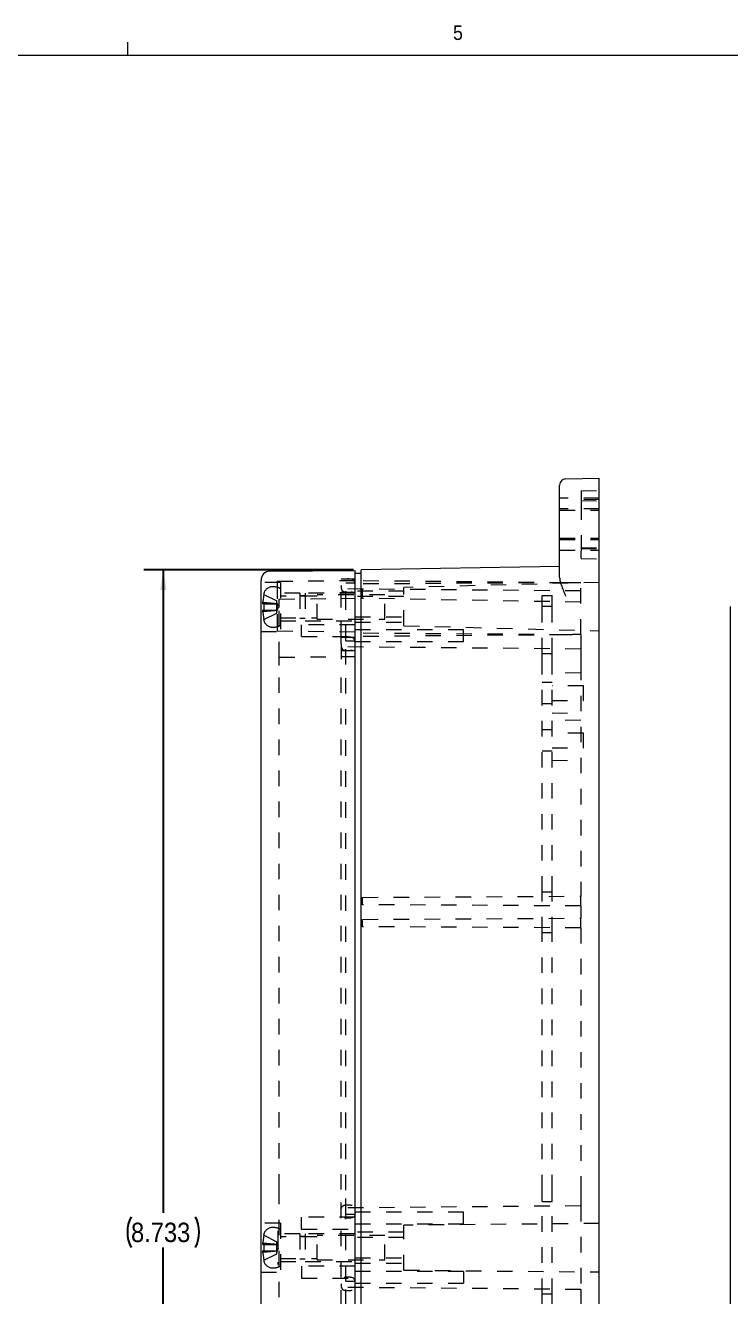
# Model space of a CAD drawing. Header units: inches. Extents: x 0.3 to 33.9, y 0.2 to 21.7.
# Drawn here: x 12.23 to 16.78, y 13.47 to 21.66 of the extents above; entities that cross this region are included whole.
import ezdxf

# ---------------------------------------------------------------- set-up
doc = ezdxf.new("R2010")
doc.units = ezdxf.units.IN
doc.header["$MEASUREMENT"] = 0
doc.linetypes.add('SLD-Dashed', pattern=[0.075, 0.05, -0.025])
doc.linetypes.add('SLD-Solid', pattern=[0])
doc.layers.add('SLD-0', color=7, linetype='SLD-Solid')
doc.styles.add('SLDTEXTSTYLE1', font='GOTHIC.TTF', dxfattribs={"width": 0.913})
doc.dimstyles.new('SLDDIMSTYLE0', dxfattribs={"dimtxt": 0.125, "dimasz": 0.13, "dimexe": 0, "dimexo": 0.0625, "dimgap": 0.03125, "dimtad": 0, "dimtih": 1, "dimtoh": 1, "dimdec": 3, "dimrnd": 1e-09, "dimzin": 12, "dimdsep": 46, "dimtxsty": 'SLDTEXTSTYLE1', "dimsah": 1, "dimcen": 0.09, "dimadec": 0, "dimazin": 3, "dimtfac": 1, "dimtdec": 3, "dimtofl": 0, "dimtmove": 0, "dimatfit": 3, "dimfxl": 0, "dimfrac": 2, "dimtolj": 1, "dimtzin": 12, "dimarcsym": 0})

# ---------------------------------------------------------------- blocks, each defined once
blk = doc.blocks.new('*D11')
at = {"layer": 'SLD-0'}
for p, q in [((14.3455, 18.1479), (12.9952, 18.1479)), ((13.1202, 18.1479), (13.1202, 14.0066)), ((13.1202, 9.4149), (13.1202, 13.7828)), ((14.3455, 9.4149), (12.9952, 9.4149))]:
    blk.add_line(p, q, dxfattribs=at)
for centre, start, end in [((13.1108, 13.882), 153.43495, 206.56505), ((13.1296, 13.882), 333.43495, 26.56505)]:
    blk.add_arc(centre, 0.2219, start, end, dxfattribs=at)
for points in [[(13.1202, 18.1479), (13.1002, 18.0179), (13.1402, 18.0179)], [(13.1202, 9.4149), (13.1402, 9.5449), (13.1002, 9.5449)]]:
    blk.add_solid(points, dxfattribs=at)
at = {"layer": 'SLD-0', "insert": (12.9124, 13.9425, 0.0039), "char_height": 0.125, "attachment_point": 1, "style": 'SLDTEXTSTYLE1'}
blk.add_mtext('8.733', dxfattribs=at)

msp = doc.modelspace()

# ---------------------------------------------------------------- linework, layer by layer
at = {"color": 7, "linetype": 'SLD-Solid', "lineweight": 0}
for p, q in [((12.8908, 21.464), (12.8908, 21.5488)), ((0.5158, 21.464), (33.5158, 21.464))]:
    msp.add_line(p, q, dxfattribs=at)
at = {"color": 7, "linetype": 'SLD-Solid', "lineweight": 15}
for p, q in [((15.6746, 18.5814), (15.6746, 18.6953)), ((15.7133, 18.7347), (15.9305, 18.7385)), ((15.9305, 18.5926), (15.9305, 18.7385)), ((15.9305, 17.9799), (15.9305, 18.5926)), ((15.6746, 18.1001), (15.6746, 18.5814)), ((13.8086, 18.1401), (14.3561, 18.1454)), ((14.3561, 17.9094), (14.3561, 18.1454)), ((14.3561, 18.1282), (14.3955, 18.1282)), ((15.6746, 18.1703), (14.3955, 18.1479)), ((14.3955, 17.9119), (14.3955, 18.1479)), ((13.7501, 17.9094), (13.7501, 18.0811)), ((15.9305, 17.9119), (15.9305, 17.9799)), ((13.7501, 9.6534), (13.7501, 17.9094)), ((14.3561, 9.6534), (14.3561, 17.9094)), ((14.3955, 9.6509), (14.3955, 17.9119)), ((15.9305, 9.6509), (15.9305, 17.9119)), ((16.7764, 9.6509), (16.7764, 17.9119))]:
    msp.add_line(p, q, dxfattribs=at)
at = {"color": 7, "linetype": 'SLD-Dashed', "lineweight": 0}
for p, q in [((15.9305, 18.6105), (15.6746, 18.6105)), ((15.8124, 18.6577), (15.9305, 18.6597)), ((15.8124, 18.6577), (15.8124, 18.5717)), ((15.9305, 18.6007), (15.8124, 18.6027)), ((15.8124, 18.5949), (15.9305, 18.5928)), ((15.9305, 18.5416), (15.6746, 18.5416)), ((15.6746, 18.5338), (15.9305, 18.5338)), ((15.8124, 18.5717), (15.8124, 18.2688)), ((15.6746, 18.3527), (15.9305, 18.3527)), ((15.6746, 18.3448), (15.9305, 18.3448)), ((15.6746, 18.2759), (15.9305, 18.2759)), ((15.8124, 18.2915), (15.9305, 18.2936)), ((15.8124, 18.2837), (15.9305, 18.2857)), ((15.8124, 18.2218), (15.8124, 18.2688)), ((15.8124, 18.2218), (15.9305, 18.2197)), ((13.8751, 18.0669), (13.7501, 18.0669)), ((13.8551, 18.0756), (14.3561, 18.0804)), ((13.8551, 18.0756), (13.8551, 18.063)), ((13.8551, 18.063), (13.8551, 17.7675)), ((13.8751, 18.0669), (13.8751, 17.7519)), ((14.2661, 18.0898), (14.3561, 18.0898)), ((14.2661, 17.9059), (14.2661, 18.0898)), ((14.2971, 18.0659), (14.3561, 18.0659)), ((14.2971, 17.9119), (14.2971, 18.0659)), ((15.8105, 18.0127), (14.2971, 18.0259)), ((15.7095, 18.0661), (14.3561, 18.0779)), ((15.7095, 18.0661), (14.3561, 18.0582)), ((15.7095, 18.0661), (14.3561, 18.0567)), ((14.4041, 17.965), (14.4041, 18.025)), ((15.9305, 18.0679), (14.6711, 18.035)), ((14.6711, 17.7889), (14.6711, 18.035)), ((15.8105, 18.0652), (15.7095, 18.0661)), ((15.8105, 17.7316), (15.8105, 18.0652)), ((13.7674, 17.9909), (13.761, 17.9432)), ((13.761, 17.9297), (13.761, 17.9432)), ((13.7674, 17.9909), (13.8531, 17.9481)), ((13.8531, 17.9316), (13.8531, 17.9481)), ((13.8628, 17.9094), (13.8531, 17.9394)), ((13.8681, 17.9607), (14.3561, 17.9654)), ((13.8681, 17.9063), (13.8681, 17.9607)), ((14.0011, 17.9979), (13.8751, 17.9979)), ((14.1114, 17.9783), (13.8751, 17.9783)), ((14.0011, 17.9979), (14.0011, 17.8209)), ((14.0351, 17.9819), (14.0011, 17.9819)), ((14.0351, 17.9979), (14.0351, 17.8209)), ((14.3561, 17.9979), (14.0351, 17.9979)), ((14.1114, 17.8307), (14.1114, 17.9882)), ((14.5484, 17.9882), (14.1114, 17.9882)), ((14.2661, 18.0048), (14.3561, 18.0048)), ((14.6711, 18.0119), (14.3561, 18.0119)), ((14.6711, 18.0119), (14.3561, 18.0119)), ((14.6711, 17.9769), (14.3561, 17.9769)), ((15.8105, 17.9404), (14.4041, 17.965)), ((14.5484, 17.8307), (14.5484, 17.9882)), ((15.563, 17.9843), (15.6255, 17.9843)), ((15.563, 17.9119), (15.563, 17.9843)), ((15.6255, 17.9119), (15.6255, 17.9843)), ((13.761, 17.9297), (13.7674, 17.9297)), ((13.761, 17.8757), (13.761, 17.8892)), ((13.7674, 17.8892), (13.761, 17.8892)), ((13.761, 17.8757), (13.7674, 17.828)), ((13.7674, 17.9297), (13.7674, 17.8892)), ((13.7674, 17.9297), (13.8531, 17.9297)), ((13.7674, 17.8892), (13.8531, 17.8892)), ((13.7674, 17.828), (13.8531, 17.8707)), ((13.8531, 17.9297), (13.8531, 17.9316)), ((13.8531, 17.8892), (13.8531, 17.9297)), ((13.8531, 17.8794), (13.8628, 17.9094)), ((13.8531, 17.8873), (13.8531, 17.8892)), ((13.8531, 17.8707), (13.8531, 17.8873)), ((13.8681, 17.5857), (13.8681, 17.9063)), ((14.2661, 17.7148), (14.2661, 17.9059)), ((14.2971, 17.6919), (14.2971, 17.9119)), ((15.563, 17.9137), (15.6255, 17.9137)), ((15.563, 17.6103), (15.563, 17.9119)), ((15.6255, 17.6103), (15.6255, 17.9119)), ((13.8751, 17.8405), (14.1114, 17.8405)), ((13.8751, 17.8209), (14.0011, 17.8209)), ((14.0011, 17.8369), (14.0351, 17.8369)), ((14.0111, 17.7184), (14.0111, 17.7954)), ((14.3561, 17.7954), (14.0111, 17.7954)), ((14.0351, 17.8209), (14.3561, 17.8209)), ((14.1114, 17.8307), (14.5484, 17.8307)), ((14.3561, 17.847), (14.6711, 17.847)), ((14.3561, 17.8119), (14.6711, 17.8119)), ((14.3561, 17.8119), (14.6711, 17.8119)), ((14.6711, 17.7889), (15.9305, 17.7559)), ((13.7501, 17.7519), (13.8751, 17.7519)), ((13.8551, 17.7675), (13.8551, 17.7553)), ((13.8551, 17.7553), (14.3561, 17.7504)), ((14.0111, 17.7184), (14.3561, 17.7184)), ((14.2661, 17.7148), (14.3561, 17.7148)), ((14.2661, 17.6723), (14.2661, 17.7148)), ((14.2971, 17.5379), (14.2971, 17.6919)), ((14.2971, 17.6919), (14.3561, 17.6919)), ((15.0561, 17.7618), (14.3561, 17.7618)), ((15.7095, 17.7307), (14.3561, 17.7401)), ((15.7095, 17.7307), (14.3561, 17.7189)), ((15.0561, 17.6868), (15.0561, 17.7618)), ((15.8105, 17.7316), (15.8105, 17.6387)), ((14.2661, 17.6723), (14.2661, 17.5314)), ((14.2661, 17.6298), (14.3561, 17.6298)), ((15.8105, 17.6387), (14.2971, 17.6519)), ((14.3561, 17.6868), (15.0561, 17.6868)), ((15.563, 17.5379), (15.563, 17.6103)), ((15.563, 17.6103), (15.6255, 17.6103)), ((15.6255, 17.5379), (15.6255, 17.6103)), ((15.8105, 17.6387), (15.8105, 17.5379)), ((13.8681, 17.5857), (14.3561, 17.5904)), ((13.8681, 17.5314), (13.8681, 17.5857)), ((13.8681, 14.1554), (13.8681, 17.5314)), ((14.2661, 14.1554), (14.2661, 17.5314)), ((14.2971, 14.1514), (14.2971, 17.5379)), ((15.563, 16.075), (15.563, 17.5379)), ((15.6255, 16.075), (15.6255, 17.5379)), ((15.8105, 17.5379), (15.8105, 16.046)), ((15.8105, 17.486), (15.6255, 17.4812)), ((15.6255, 17.4222), (15.563, 17.4222)), ((15.8285, 17.4022), (15.6255, 17.4022)), ((15.8285, 17.3072), (15.8285, 17.4022)), ((15.563, 17.2872), (15.6255, 17.2872)), ((15.6255, 17.3072), (15.8285, 17.3072)), ((15.6255, 17.2282), (15.8105, 17.2233)), ((15.6255, 17.1174), (15.563, 17.1174)), ((15.8105, 17.1813), (15.6255, 17.1764)), ((15.8285, 17.0974), (15.6255, 17.0974)), ((15.8285, 17.0024), (15.8285, 17.0974)), ((15.563, 16.9824), (15.6255, 16.9824)), ((15.6255, 17.0024), (15.8285, 17.0024)), ((15.6255, 16.9234), (15.8105, 16.9186)), ((15.563, 16.075), (15.6255, 16.075)), ((15.563, 15.8129), (15.563, 16.075)), ((15.6255, 15.8129), (15.6255, 16.075)), ((14.4041, 16.0382), (15.8105, 16.046)), ((14.4041, 15.9912), (14.4041, 16.0382)), ((15.8105, 15.9833), (14.4041, 15.9912)), ((15.8105, 15.9833), (15.8105, 16.046)), ((15.8105, 15.9833), (15.8105, 15.9045)), ((14.4041, 15.8967), (15.8105, 15.9045)), ((14.4041, 15.8497), (14.4041, 15.8967)), ((15.8105, 15.8418), (15.8105, 15.9045)), ((15.8105, 15.8418), (14.4041, 15.8497)), ((15.563, 14.1514), (15.563, 15.8129)), ((15.563, 15.8129), (15.6255, 15.8129)), ((15.6255, 14.1514), (15.6255, 15.8129)), ((15.8105, 15.8418), (15.8105, 14.1514)), ((13.8681, 14.1011), (13.8681, 14.1554)), ((13.8681, 13.4617), (13.8681, 14.1011)), ((14.2661, 13.9721), (14.2661, 14.1554)), ((14.2971, 13.9974), (14.2971, 14.1514)), ((15.563, 14.079), (15.563, 14.1514)), ((15.6255, 14.079), (15.6255, 14.1514)), ((15.8105, 14.1514), (15.8105, 14.0506)), ((15.8105, 14.0506), (14.2971, 14.0374)), ((15.0561, 14.0099), (14.3561, 14.0099)), ((15.0561, 13.9349), (15.0561, 14.0099)), ((15.563, 14.079), (15.6255, 14.079)), ((15.563, 13.4838), (15.563, 14.079)), ((15.6255, 13.4838), (15.6255, 14.079)), ((15.8105, 14.0506), (15.8105, 13.5122)), ((13.8751, 13.9389), (13.7501, 13.9389)), ((13.8751, 13.9389), (13.8751, 13.6239)), ((14.0111, 13.9014), (14.0111, 13.9784)), ((14.3561, 13.9784), (14.0111, 13.9784)), ((14.2661, 13.5908), (14.2661, 13.9721)), ((14.2971, 13.9974), (14.3561, 13.9974)), ((14.2971, 13.5654), (14.2971, 13.9974)), ((14.3561, 13.9349), (15.0561, 13.9349)), ((15.9305, 13.9374), (14.6711, 13.9264)), ((14.6711, 13.6364), (14.6711, 13.9264)), ((13.7674, 13.8629), (13.761, 13.8152)), ((13.7674, 13.8629), (13.8531, 13.8201)), ((13.8581, 13.8874), (13.8581, 13.6754)), ((13.8681, 13.8874), (13.8581, 13.8874)), ((14.0011, 13.8699), (13.8751, 13.8699)), ((14.1114, 13.8503), (13.8751, 13.8503)), ((14.0011, 13.8699), (14.0011, 13.6929)), ((14.0351, 13.8539), (14.0011, 13.8539)), ((14.0111, 13.9014), (14.3561, 13.9014)), ((14.0351, 13.8699), (14.0351, 13.6929)), ((14.3561, 13.8699), (14.0351, 13.8699)), ((14.1114, 13.7027), (14.1114, 13.8602)), ((14.5484, 13.8602), (14.1114, 13.8602)), ((14.6711, 13.8814), (14.3561, 13.8814)), ((14.6711, 13.8814), (14.3561, 13.8814)), ((14.6711, 13.8464), (14.3561, 13.8464)), ((14.5484, 13.7027), (14.5484, 13.8602)), ((13.761, 13.8017), (13.761, 13.8152)), ((13.761, 13.8017), (13.7674, 13.8017)), ((13.761, 13.7477), (13.761, 13.7612)), ((13.7674, 13.7612), (13.761, 13.7612)), ((13.7674, 13.8017), (13.7674, 13.7612)), ((13.7674, 13.8017), (13.8531, 13.8017)), ((13.7674, 13.7612), (13.8531, 13.7612)), ((13.8531, 13.8036), (13.8531, 13.8201)), ((13.8628, 13.7814), (13.8531, 13.8114)), ((13.8531, 13.8017), (13.8531, 13.8036)), ((13.8531, 13.7612), (13.8531, 13.8017)), ((13.8531, 13.7514), (13.8628, 13.7814)), ((13.8531, 13.7593), (13.8531, 13.7612)), ((13.8531, 13.7427), (13.8531, 13.7593)), ((13.761, 13.7477), (13.7674, 13.7)), ((13.7674, 13.7), (13.8531, 13.7427)), ((13.8751, 13.7125), (14.1114, 13.7125)), ((13.8751, 13.6929), (14.0011, 13.6929)), ((14.0011, 13.7089), (14.0351, 13.7089)), ((14.0351, 13.6929), (14.3561, 13.6929)), ((14.1114, 13.7027), (14.5484, 13.7027)), ((14.3561, 13.7165), (14.6711, 13.7165)), ((14.3561, 13.6814), (14.6711, 13.6814)), ((14.3561, 13.6814), (14.6711, 13.6814)), ((13.7501, 13.6239), (13.8751, 13.6239)), ((13.8581, 13.6754), (13.8681, 13.6754)), ((14.0111, 13.6614), (14.0111, 13.5844)), ((14.3561, 13.6614), (14.0111, 13.6614)), ((15.0561, 13.6279), (14.3561, 13.6279)), ((14.6711, 13.6364), (15.9305, 13.6254)), ((15.0561, 13.6279), (15.0561, 13.5529)), ((14.0111, 13.5844), (14.3561, 13.5844)), ((14.2661, 13.4074), (14.2661, 13.5908)), ((14.2971, 13.4114), (14.2971, 13.5654)), ((14.2971, 13.5654), (14.3561, 13.5654)), ((15.8105, 13.5122), (14.2971, 13.5254)), ((14.3561, 13.5529), (15.0561, 13.5529)), ((15.563, 13.4114), (15.563, 13.4838)), ((15.563, 13.4838), (15.6255, 13.4838)), ((15.6255, 13.4114), (15.6255, 13.4838)), ((15.8105, 13.5122), (15.8105, 13.4114))]:
    msp.add_line(p, q, dxfattribs=at)
at = {"color": 7, "linetype": 'SLD-Solid', "lineweight": 15}
for centre, radius, start in [((15.714, 18.6953), 0.0394, 91), ((13.8091, 18.0811), 0.059, 90.554)]:
    msp.add_arc(centre, radius, start, 180, dxfattribs=at)
at = {"color": 7, "linetype": 'SLD-Dashed', "lineweight": 0}
for centre, radius, start, end in [((13.8254, 17.9809), 0.0591, 90, 160.97383), ((13.8254, 17.9293), 0.1106, 63.285, 90), ((13.9184, 17.9488), 0.1575, 160.97383, 164.44513), ((13.9184, 17.8701), 0.1575, 195.56925, 199.02617), ((13.8254, 17.838), 0.0591, 199.02617, 270), ((13.8254, 17.8896), 0.1106, 270, 296.715), ((13.9184, 13.8208), 0.1575, 160.97383, 164.44513), ((13.8254, 13.8529), 0.0591, 90, 160.97383), ((13.8254, 13.8013), 0.1106, 63.285, 90), ((13.9184, 13.7421), 0.1575, 195.56925, 199.02617), ((13.8254, 13.71), 0.0591, 199.02617, 270), ((13.8254, 13.7616), 0.1106, 270, 296.715)]:
    msp.add_arc(centre, radius, start, end, dxfattribs=at)
at = {"color": 7, "linetype": 'SLD-Solid', "lineweight": 15}
msp.add_open_spline([(15.6746, 18.1001), (15.6746, 18.0915), (15.6762, 18.0824), (15.681, 18.0634), (15.6843, 18.0534), (15.6916, 18.033), (15.6956, 18.0226), (15.7021, 18.0066), (15.7043, 18.0011), (15.7087, 17.9902), (15.711, 17.9845), (15.7133, 17.979)], degree=3, knots=[0, 0, 0, 0, 0.25, 0.25, 0.5, 0.5, 0.75, 0.75, 0.875, 0.875, 1, 1, 1, 1], dxfattribs=at)
at = {"color": 7, "linetype": 'SLD-Dashed', "lineweight": 0}
for points, knots in [([(14.3561, 18.0473), (14.3561, 18.0557), (14.3561, 18.0663), (14.3516, 18.0781), (14.3472, 18.0835), (14.3402, 18.0872), (14.3279, 18.0895), (14.3126, 18.09), (14.2964, 18.0895), (14.2838, 18.0873), (14.2744, 18.0822), (14.2687, 18.0732), (14.2664, 18.0613), (14.2662, 18.0524), (14.2661, 18.0473)], [0, 0, 0, 0, 0.166582, 0.211463, 0.251088, 0.303263, 0.367196, 0.503142, 0.610338, 0.692701, 0.757709, 0.820899, 0.898366, 1, 1, 1, 1]), ([(14.2661, 18.0473), (14.2662, 18.0422), (14.2664, 18.0333), (14.2687, 18.0214), (14.2744, 18.0124), (14.2838, 18.0073), (14.2964, 18.0051), (14.314, 18.0046), (14.33, 18.0049), (14.3421, 18.0083), (14.3481, 18.0119), (14.3527, 18.0182), (14.356, 18.0304), (14.3561, 18.0404), (14.3561, 18.0473)], [0, 0, 0, 0, 0.101625, 0.179085, 0.242269, 0.307272, 0.389628, 0.496814, 0.661931, 0.708473, 0.748858, 0.799828, 0.861633, 1, 1, 1, 1]), ([(13.761, 17.9397), (13.7836, 17.9378), (13.8143, 17.9352), (13.845, 17.9323), (13.8531, 17.9316)], [0, 0, 0, 0, 0.73688, 1, 1, 1, 1]), ([(13.8531, 17.8873), (13.8345, 17.8856), (13.8038, 17.8828), (13.773, 17.8802), (13.761, 17.8791)], [0, 0, 0, 0, 0.606637, 1, 1, 1, 1]), ([(14.3561, 17.6723), (14.3561, 17.6807), (14.3561, 17.6913), (14.3516, 17.7031), (14.3472, 17.7085), (14.3402, 17.7122), (14.3279, 17.7145), (14.3126, 17.715), (14.2964, 17.7145), (14.2838, 17.7123), (14.2744, 17.7072), (14.2687, 17.6982), (14.2664, 17.6863), (14.2662, 17.6774), (14.2661, 17.6723)], [0, 0, 0, 0, 0.166582, 0.211463, 0.251088, 0.303263, 0.367196, 0.503142, 0.610338, 0.692701, 0.757709, 0.820899, 0.898366, 1, 1, 1, 1]), ([(14.2661, 17.6723), (14.2662, 17.6672), (14.2664, 17.6583), (14.2687, 17.6464), (14.2744, 17.6374), (14.2838, 17.6323), (14.2964, 17.6301), (14.314, 17.6296), (14.33, 17.6299), (14.3421, 17.6333), (14.3481, 17.6369), (14.3527, 17.6432), (14.356, 17.6554), (14.3561, 17.6654), (14.3561, 17.6723)], [0, 0, 0, 0, 0.1016255, 0.1790853, 0.2422694, 0.3072719, 0.3896277, 0.4968139, 0.6619311, 0.7084728, 0.7488583, 0.7998277, 0.8616335, 1, 1, 1, 1]), ([(14.2661, 14.0146), (14.2662, 14.0196), (14.2664, 14.0285), (14.2687, 14.0404), (14.2744, 14.0494), (14.2838, 14.0546), (14.2964, 14.0568), (14.314, 14.0572), (14.33, 14.057), (14.3421, 14.0536), (14.3481, 14.05), (14.3527, 14.0436), (14.356, 14.0314), (14.3561, 14.0214), (14.3561, 14.0146)], [0, 0, 0, 0, 0.1016255, 0.1790853, 0.2422694, 0.3072719, 0.3896277, 0.4968139, 0.6619311, 0.7084728, 0.7488583, 0.7998277, 0.8616335, 1, 1, 1, 1]), ([(14.3561, 14.0146), (14.3561, 14.0062), (14.3561, 13.9955), (14.3516, 13.9837), (14.3472, 13.9784), (14.3402, 13.9747), (14.3279, 13.9723), (14.3126, 13.9719), (14.2964, 13.9723), (14.2838, 13.9745), (14.2744, 13.9797), (14.2687, 13.9887), (14.2664, 14.0006), (14.2662, 14.0095), (14.2661, 14.0146)], [0, 0, 0, 0, 0.166582, 0.211463, 0.251088, 0.303263, 0.367196, 0.503142, 0.610338, 0.692701, 0.757709, 0.820899, 0.898366, 1, 1, 1, 1]), ([(13.761, 13.8117), (13.7836, 13.8098), (13.8143, 13.8072), (13.845, 13.8043), (13.8531, 13.8036)], [0, 0, 0, 0, 0.73688, 1, 1, 1, 1]), ([(13.8531, 13.7593), (13.8345, 13.7576), (13.8038, 13.7548), (13.773, 13.7522), (13.761, 13.7511)], [0, 0, 0, 0, 0.606637, 1, 1, 1, 1]), ([(14.3561, 13.5483), (14.3561, 13.5567), (14.3561, 13.5673), (14.3516, 13.5791), (14.3472, 13.5845), (14.3402, 13.5882), (14.3279, 13.5906), (14.3126, 13.591), (14.2964, 13.5905), (14.2838, 13.5883), (14.2744, 13.5832), (14.2687, 13.5742), (14.2664, 13.5623), (14.2662, 13.5534), (14.2661, 13.5483)], [0, 0, 0, 0, 0.166582, 0.211463, 0.251088, 0.303263, 0.367196, 0.503142, 0.610338, 0.692701, 0.757709, 0.820899, 0.898366, 1, 1, 1, 1]), ([(14.2661, 13.5483), (14.2662, 13.5433), (14.2664, 13.5344), (14.2687, 13.5224), (14.2744, 13.5135), (14.2838, 13.5083), (14.2964, 13.5061), (14.314, 13.5057), (14.33, 13.5059), (14.3421, 13.5093), (14.3481, 13.5129), (14.3527, 13.5192), (14.356, 13.5314), (14.3561, 13.5414), (14.3561, 13.5483)], [0, 0, 0, 0, 0.101625, 0.179085, 0.242269, 0.307272, 0.389628, 0.496814, 0.661931, 0.708473, 0.748858, 0.799828, 0.861633, 1, 1, 1, 1])]:
    msp.add_open_spline(points, degree=3, knots=knots, dxfattribs=at)
msp.add_open_spline([(15.8105, 17.7316), (15.7769, 17.7313), (15.7432, 17.731), (15.7095, 17.7307)], degree=3, dxfattribs=at)

# ---------------------------------------------------------------- texts
at = {"color": 7, "linetype": 'Continuous', "lineweight": 0, "insert": (14.9877, 21.6564), "char_height": 0.0937, "attachment_point": 1, "style": 'SLDTEXTSTYLE1'}
msp.add_mtext('5', dxfattribs=at)

# ---------------------------------------------------------------- dimensions: what is measured, and where the dimension line sits
at = {"layer": 'SLD-0'}
dim = msp.add_linear_dim(base=(13.1202, 18.1479), p1=(14.3955, 9.4149), p2=(14.3955, 18.1479), angle=90, text='(<>)', dimstyle='SLDDIMSTYLE0', dxfattribs=at)
dim.commit()
dim.dimension.update_dxf_attribs({"geometry": '*D11', "text_midpoint": (13.1202, 13.8947), "dimtype": 160})

doc.saveas('drawing.dxf')
